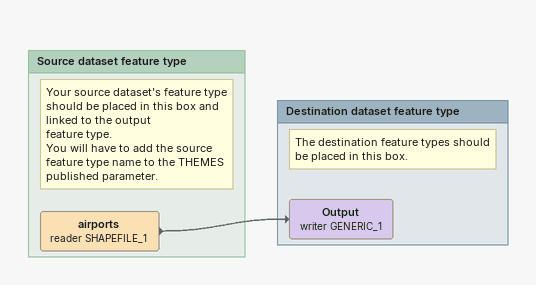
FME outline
Bookmark: Source dataset feature type
Note: Your source dataset's feature type should be placed in this box and linked to the output / feature type. / You will have to add the source feature type name to the THEMES published parameter.
airports (reader SHAPEFILE_1)
    -> Output (writer GENERIC_1)

Bookmark: Destination dataset feature type
Note: The destination feature types should / be placed in this box.
Output (writer GENERIC_1)
